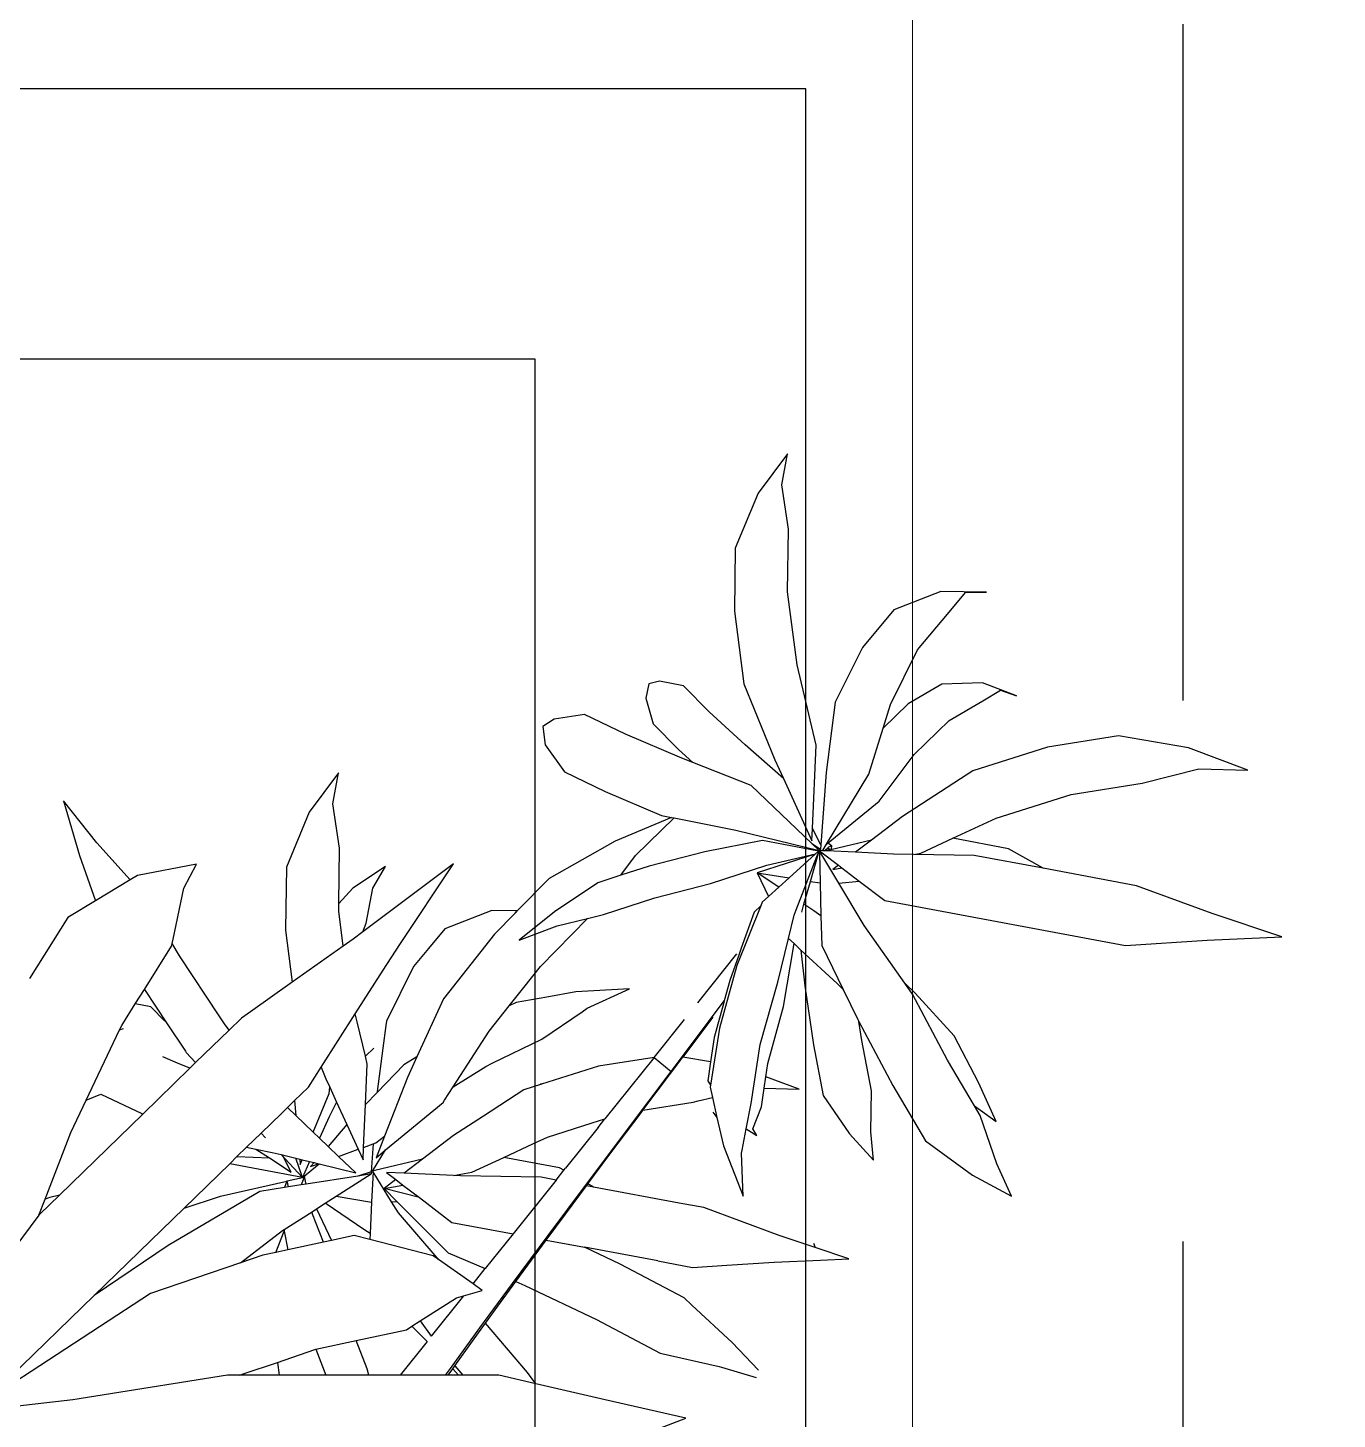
# Model space of a CAD drawing. Header units: metres. Extents: x -22 to 564, y 0 to 143.
# Drawn here: x 325.245 to 325.487, y 49.7922 to 50.0494 of the extents above; entities that cross this region are included whole.
import ezdxf

# ---------------------------------------------------------------- set-up
doc = ezdxf.new("R2010")
doc.units = ezdxf.units.M
doc.linetypes.add('XREF 3N NEURO-ONCOLOGIA$0$HIDDEN2', pattern=[0.1875, 0.125, -0.0625])
for name, color, linetype in [('XREF 3N NEURO-ONCOLOGIA$0$AMBIENTACION', 1, 'Continuous'), ('XREF 3N NEURO-ONCOLOGIA$0$CONTRAVENTEOS', 6, 'XREF 3N NEURO-ONCOLOGIA$0$HIDDEN2'), ('XREF 3N NEURO-ONCOLOGIA$0$MOBILIARIO FIJO', 40, 'Continuous')]:
    doc.layers.add(name, color=color, linetype=linetype)
doc.layers.add('XREF 3N NEURO-ONCOLOGIA$0$MUROS DE TABLAROCA', color=150, linetype='Continuous', lineweight=13)

# ---------------------------------------------------------------- blocks, each defined once
blk = doc.blocks.new('XREF 3N NEURO-ONCOLOGIA$0$PLANTA CIRCULAR-02')
at = {"layer": 'XREF 3N NEURO-ONCOLOGIA$0$AMBIENTACION', "color": 72}
for p, q in [((0.2163079197244855, 0.3322979269213064), (0.2174825615668823, 0.3582367918298743)), ((0.2174825615668823, 0.3582367918298743), (0.2255600604138266, 0.3340252120680773)), ((0.2754286079874646, 0.3465133165283376), (0.2831271368989405, 0.3258223326865206)), ((0.275811919614938, 0.3294600119358151), (0.2754286079874646, 0.3465133165283376)), ((0.2255600604138266, 0.3340252120680773), (0.2352287231787073, 0.3078379123443895)), ((0.2144517528118541, 0.3039590530063805), (0.2163079197244855, 0.3322979269213064)), ((0.2708940055696019, 0.3097266283270628), (0.275811919614938, 0.3294600119358151)), ((0.2831271368989405, 0.3258223326865206), (0.2873213446946607, 0.3015577129912046)), ((0.266975109439926, 0.2850408369870152), (0.2708940055696019, 0.3097266283270628)), ((0.2352287231787073, 0.3078379123443895), (0.2412934626035792, 0.2753400864379287)), ((0.2300751190101948, 0.2203104930686237), (0.2144517528118541, 0.3039590530063805)), ((0.2873213446946607, 0.3015577129912046), (0.2834024485649991, 0.276871921651157)), ((0.258752786373023, 0.259072938679985), (0.266975109439926, 0.2850408369870152)), ((0.2834024485649991, 0.276871921651157), (0.2751801254980961, 0.2509040233441269)), ((0.2412934626035792, 0.2753400864379287), (0.2457661489516312, 0.2513930210412383)), ((0.2412934626035792, 0.2753400864379287), (0.2480992815560796, 0.2632650709938318)), ((0.3012393786880523, 0.2661272672316173), (0.3057208071625865, 0.2542281051827047)), ((0.3031552708874727, 0.260565723578587), (0.3012393786880523, 0.2661272672316173)), ((0.1273815670105876, 0.2644104534880682), (0.1386542231617511, 0.2592500123248627)), ((0.1347174525734545, 0.2507799221803779), (0.1273815670105876, 0.2644104534880682)), ((0.2480992815560796, 0.2632650709938318), (0.2517101342726562, 0.2439324122591202)), ((0.1386542231617511, 0.2592500123248627), (0.1554385416881416, 0.2534772389408246)), ((0.1533050969057257, 0.2589804255905719), (0.1669278453257448, 0.2528546845111848)), ((0.158738136582528, 0.2515389861300363), (0.1533050969057257, 0.2589804255905719)), ((0.2517101342726562, 0.2439324122591202), (0.258752786373023, 0.259072938679985)), ((0.2995236314507963, 0.2544392442416736), (0.3031552708874727, 0.260565723578587)), ((0.1554385416881416, 0.2534772389408246), (0.158738136582528, 0.2515389861300363)), ((0.158738136582528, 0.2515389861300363), (0.1746905417690243, 0.2421682011757511)), ((0.1669278453257448, 0.2528546845111848), (0.183105695239135, 0.2443916328278064)), ((0.2457661489516312, 0.2513930210412383), (0.2461087853604624, 0.2304808479718332)), ((0.2926280267648309, 0.2426926067117918), (0.2995236314507963, 0.2544392442416736)), ((0.3057208071625865, 0.2542281051827047), (0.3052849004319853, 0.2402072395598367)), ((0.3371173422359845, 0.2483497702475788), (0.3371932772652855, 0.2557022486139644)), ((0.3371932772652855, 0.2557022486139644), (0.3374809903972249, 0.2398110029806943)), ((0.1465979750992545, 0.234456471980458), (0.1347174525734545, 0.2507799221803779)), ((0.2751801254980961, 0.2509040233441269), (0.2593158248288034, 0.2264805127125484)), ((0.3302719046012754, 0.2426581997864687), (0.3371173422359845, 0.2483497702475788)), ((0.1746905417690243, 0.2421682011757511), (0.1976315565399318, 0.2299967785626436)), ((0.183105695239135, 0.2443916328278064), (0.1979025384700463, 0.2308337960126394)), ((0.2465460943457316, 0.2328305884237594), (0.2517101342726562, 0.2439324122591202)), ((0.2808230684268551, 0.2305072031032154), (0.2926280267648309, 0.2426926067117918)), ((0.3172262998705548, 0.2317171172690493), (0.3302719046012754, 0.2426581997864687)), ((0.3052849004319853, 0.2402072395598367), (0.2983892957460199, 0.2284606020299478)), ((0.3374809903972249, 0.2398110029806943), (0.3310885271888111, 0.2234832087838114)), ((0.165849975180123, 0.2231474342153845), (0.1465979750992545, 0.234456471980458)), ((0.2461087853604624, 0.2304808479718332), (0.2465460943457316, 0.2328305884237594)), ((0.1976315565399318, 0.2299967785626436), (0.2013890418260757, 0.2273417944819727)), ((0.1979025384700463, 0.2308337960126394), (0.2013890418260757, 0.2273417944819727)), ((0.2013890418260757, 0.2273417944819727), (0.2214030004920744, 0.2132002243617919)), ((0.2461087853604624, 0.2304808479718332), (0.2462260190323775, 0.2233257098332544)), ((0.2645668345363532, 0.2183558742652565), (0.2808230684268551, 0.2305072031032154)), ((0.2983892957460199, 0.2284606020299478), (0.2899686613796177, 0.2197685909734801)), ((0.2982155976822298, 0.2223179191698321), (0.3172262998705548, 0.2317171172690493)), ((0.1880458887503806, 0.2113713272277309), (0.165849975180123, 0.2231474342153845)), ((0.2462260190323775, 0.2233257098332544), (0.2468636820481009, 0.2101818382819616)), ((0.2593158248288034, 0.2264805127125484), (0.2510818288329091, 0.2157029925408622)), ((0.3310885271888111, 0.2234832087838114), (0.3180429224580905, 0.212542126266392)), ((0.2368373994195281, 0.2114759135015092), (0.2300751190101948, 0.2203104930686237)), ((0.2501257025410837, 0.2006073451241903), (0.2645668345363532, 0.2183558742652565)), ((0.2739774869021687, 0.2148253307744952), (0.2899686613796177, 0.2197685909734801)), ((0.2899686613796177, 0.2197685909734801), (0.2982155976822298, 0.2223179191698321)), ((0.1398800181335815, 0.2163983263596734), (0.1497604723965367, 0.2155343248746178)), ((0.1490665851663664, 0.2080943989386341), (0.1398800181335815, 0.2163983263596734)), ((0.1497604723965367, 0.2155343248746178), (0.1639590949975371, 0.2156879583203661)), ((0.1639590949975371, 0.2156879583203661), (0.1815031946998573, 0.2123314385903896)), ((0.2214030004920744, 0.2132002243617919), (0.2361707790385594, 0.2043516240605001)), ((0.2510818288329091, 0.2157029925408622), (0.2468636820481009, 0.2101818382819616)), ((0.2510818288329091, 0.2157029925408622), (0.2477282124536515, 0.2016322527049041)), ((0.2496995792831598, 0.20008362848872), (0.2739774869021687, 0.2148253307744952)), ((0.1052299575996187, 0.1979691624593656), (0.1056769285168286, 0.2078393354950734)), ((0.1056769285168286, 0.2078393354950734), (0.1095695138444483, 0.1961716594080798)), ((0.1624008745917536, 0.1989805685503896), (0.1490665851663664, 0.2080943989386341)), ((0.1815031946998573, 0.2123314385903896), (0.1880458887503806, 0.2113713272277309)), ((0.1887909899510447, 0.210976011602277), (0.1880458887503806, 0.2113713272277309)), ((0.1991868052905516, 0.2059026629006553), (0.1887909899510447, 0.210976011602277)), ((0.2361707790385594, 0.2043516240605001), (0.2368373994195281, 0.2114759135015092)), ((0.2414502145201709, 0.2054495023549734), (0.2368373994195281, 0.2114759135015092)), ((0.2468636820481009, 0.2101818382819616), (0.2473545221659918, 0.2000643635302808)), ((0.3180429224580905, 0.212542126266392), (0.2990322202697513, 0.2031429281671819)), ((0.2145308191973356, 0.1984145024736676), (0.1991868052905516, 0.2059026629006553)), ((0.2012420913636532, 0.2038441356656762), (0.1991868052905516, 0.2059026629006553)), ((0.2129187338088343, 0.1912117784107465), (0.2012420913636532, 0.2038441356656762)), ((0.2361707790385594, 0.2043516240605001), (0.2465179944031206, 0.1981517496038236)), ((0.2408711741639706, 0.2023382135543628), (0.2414502145201709, 0.2054495023549734)), ((0.2423500464400661, 0.204273917165942), (0.2408711741639706, 0.2023382135543628)), ((0.2423500464400661, 0.204273917165942), (0.2414502145201709, 0.2054495023549734)), ((0.2466985945455633, 0.1985927575697914), (0.2423500464400661, 0.204273917165942)), ((0.2990322202697513, 0.2031429281671819), (0.2746122854090771, 0.1999197234052801)), ((0.179944974294088, 0.1956240488204131), (0.1624008745917536, 0.1989805685503896)), ((0.2248347571928662, 0.1981529485796116), (0.2145308191973356, 0.1984145024736676)), ((0.2465179944031206, 0.1981517496038236), (0.2468365684651559, 0.1983451898315493)), ((0.2466985945455633, 0.1985927575697914), (0.2466639152700907, 0.1985525530273904)), ((0.2468365684651559, 0.1983451898315493), (0.2466639152700907, 0.1985525530273904)), ((0.2472069117380471, 0.1979003931708334), (0.2466985945455633, 0.1985927575697914)), ((0.2472069117380471, 0.1979003931708334), (0.2468365684651559, 0.1983451898315493)), ((0.2475589574949026, 0.2009221111081345), (0.2473545221659918, 0.2000643635302808)), ((0.2473545221659918, 0.2000643635302808), (0.2473828681530961, 0.1994800799755438)), ((0.248094386283185, 0.2003980152886271), (0.2473828681530961, 0.1994800799755438)), ((0.2473828681530961, 0.1994800799755438), (0.2473871868901938, 0.1993910597183728)), ((0.2486026663029293, 0.2008001950860674), (0.2473871868901938, 0.1993910597183728)), ((0.2473871868901938, 0.1993910597183728), (0.2474207183899182, 0.1986998894381315)), ((0.2474207183899182, 0.1986998894381315), (0.247743822599233, 0.1988960804005373)), ((0.2474207183899182, 0.1986998894381315), (0.2474586054971581, 0.197918938906561)), ((0.2477282124536515, 0.2016322527049041), (0.2475589574949026, 0.2009221111081345)), ((0.2475589574949026, 0.2009221111081345), (0.2480609931466802, 0.2010828169036856)), ((0.2477282124536515, 0.2016322527049041), (0.2480911353282238, 0.2018156823961661)), ((0.247743822599233, 0.1988960804005373), (0.2496995792831598, 0.20008362848872)), ((0.2480609931466802, 0.2010828169036856), (0.248094386283185, 0.2003980152886271)), ((0.2480911353282238, 0.2018156823961661), (0.2490791886609855, 0.2018896935783303)), ((0.2490791886609855, 0.2018896935783303), (0.2486026663029293, 0.2008001950860674)), ((0.2501257025410837, 0.2006073451241903), (0.2490791886609855, 0.2018896935783303)), ((0.2746122854090771, 0.1999197234052801), (0.2494241924522385, 0.1980637706908084)), ((0.2496995792831598, 0.20008362848872), (0.2501257025410837, 0.2006073451241903)), ((0.1045022866744318, 0.1819004705865055), (0.1052299575996187, 0.1979691624593656)), ((0.1095695138444483, 0.1961716594080798), (0.1137544273637729, 0.1836277557332693)), ((0.1110581247384346, 0.1955550565866915), (0.1095695138444483, 0.1961716594080798)), ((0.2005007157029723, 0.192607584846705), (0.179944974294088, 0.1956240488204131)), ((0.2362374095002337, 0.1978635050566737), (0.2248347571928662, 0.1981529485796116)), ((0.2248347571928662, 0.1981529485796116), (0.2264701033485323, 0.1956942270619848)), ((0.2264701033485323, 0.1956942270619848), (0.2287862294278824, 0.192255410235326)), ((0.2268788212409731, 0.1895363656214002), (0.2474751338054943, 0.1975782480458505)), ((0.2287862294278824, 0.192255410235326), (0.236768964713761, 0.1945289948367801)), ((0.2466379175878899, 0.1975994998392849), (0.2362374095002337, 0.1978635050566737)), ((0.236768964713761, 0.1945289948367801), (0.2362374095002337, 0.1978635050566737)), ((0.236768964713761, 0.1945289948367801), (0.246546267228581, 0.1973136950235457)), ((0.2461689531155144, 0.1961370690792492), (0.2379569896054789, 0.1870763708344043)), ((0.2461689531155144, 0.1961370690792492), (0.2397189675594689, 0.1760232697730402)), ((0.2423861432337446, 0.1793886632420509), (0.2462778434902333, 0.1962572136495382)), ((0.2462778434902333, 0.1962572136495382), (0.2461689531155144, 0.1961370690792492)), ((0.2472387041253228, 0.1973173825432752), (0.2462778434902333, 0.1962572136495382)), ((0.2465179944031206, 0.1981517496038236), (0.2469669963618912, 0.1978827153103282)), ((0.2466379175878899, 0.1975994998392849), (0.246546267228581, 0.1973136950235457)), ((0.246546267228581, 0.1973136950235457), (0.2472040618885387, 0.1975010433141122)), ((0.247188125296617, 0.1975855334345127), (0.2466379175878899, 0.1975994998392849)), ((0.2472069117380471, 0.1979003931708334), (0.2469669963618912, 0.1978827153103282)), ((0.2469669963618912, 0.1978827153103282), (0.2470406137376671, 0.1978386050379939)), ((0.2471345818030244, 0.1978694019205349), (0.2470406137376671, 0.1978386050379939)), ((0.2470406137376671, 0.1978386050379939), (0.2471531042229316, 0.1977712026633824)), ((0.2472069117380471, 0.1979003931708334), (0.2471345818030244, 0.1978694019205349)), ((0.2471345818030244, 0.1978694019205349), (0.2471531042229316, 0.1977712026633824)), ((0.2471531042229316, 0.1977712026633824), (0.2474751338054943, 0.1975782480458505)), ((0.2474751338054943, 0.1975782480458505), (0.247188125296617, 0.1975855334345127)), ((0.247188125296617, 0.1975855334345127), (0.2472040618885387, 0.1975010433141122)), ((0.2472040618885387, 0.1975010433141122), (0.2474751338054943, 0.1975782480458505)), ((0.2474751338054943, 0.1975782480458505), (0.2472069117380471, 0.1979003931708334)), ((0.2474751338054943, 0.1975782480458505), (0.2472387041253228, 0.1973173825432752)), ((0.2472387041253228, 0.1973173825432752), (0.2509193050910028, 0.1778041503355823)), ((0.2479441683835546, 0.197954716992605), (0.2474586054971581, 0.197918938906561)), ((0.2474586054971581, 0.197918938906561), (0.2474751338054943, 0.1975782480458505)), ((0.2479441683835546, 0.197954716992605), (0.2474751338054943, 0.1975782480458505)), ((0.2474751338054943, 0.1975782480458505), (0.2499030206254673, 0.1950344479568571)), ((0.2545506393085475, 0.1685439526762096), (0.2474751338054943, 0.1975782480458505)), ((0.2479831858152153, 0.1979575919426182), (0.2479441683835546, 0.197954716992605)), ((0.2494241924522385, 0.1980637706908084), (0.2479831858152153, 0.1979575919426182)), ((0.2499030206254673, 0.1950344479568571), (0.2479831858152153, 0.1979575919426182)), ((0.2494241924522385, 0.1980637706908084), (0.2550827223342083, 0.195213421225823)), ((0.2499030206254673, 0.1950344479568571), (0.2700187889681729, 0.1739583035174519)), ((0.2508638265624228, 0.1950258185294231), (0.2550827223342083, 0.195213421225823)), ((0.2725399314201127, 0.1851076294699467), (0.2508638265624228, 0.1950258185294231)), ((0.2550827223342083, 0.195213421225823), (0.2841276533141865, 0.1965049694562708)), ((0.2841276533141865, 0.1965049694562708), (0.3119486977157351, 0.1898444431688944)), ((0.1645955643399191, 0.1905343967350816), (0.1688656129225734, 0.1790579825729139)), ((0.1648666482664112, 0.1784740353022087), (0.1645955643399191, 0.1905343967350816)), ((0.1932669609845732, 0.1851730476572797), (0.215121367953742, 0.1888288621271457)), ((0.2129187338088343, 0.1912117784107465), (0.2005007157029723, 0.192607584846705)), ((0.215121367953742, 0.1888288621271457), (0.2129187338088343, 0.1912117784107465)), ((0.2169393390596781, 0.18686209294696), (0.215121367953742, 0.1888288621271457)), ((0.2169393390596781, 0.18686209294696), (0.2250252189176507, 0.1888126218978954)), ((0.2250252189176507, 0.1888126218978954), (0.2268788212409731, 0.1895363656214002)), ((0.2260522050137155, 0.1914767252876928), (0.2287862294278824, 0.192255410235326)), ((0.3119486977157351, 0.1898444431688944), (0.3372880189583043, 0.1865867729920794)), ((0.1734773214052865, 0.1797314055244357), (0.1932669609845732, 0.1851730476572797)), ((0.2017289134619915, 0.1831929343636673), (0.2169393390596781, 0.18686209294696)), ((0.2379569896054789, 0.1870763708344043), (0.2346970288467958, 0.1834794818944587)), ((0.2397189675594689, 0.1760232697730402), (0.2379569896054789, 0.1870763708344043)), ((0.2789897089102595, 0.1821564482979241), (0.2725399314201127, 0.1851076294699467)), ((0.2725399314201127, 0.1851076294699467), (0.28417783862389, 0.1717772079103597)), ((0.3372880189583043, 0.1865867729920794), (0.3591623532484363, 0.1868583691443675)), ((0.3591623532484363, 0.1868583691443675), (0.3745282498051523, 0.1845198085490196)), ((0.3852475939766577, 0.186526585147341), (0.3715849473010309, 0.1763001714849111)), ((0.3745282498051523, 0.1845198085490196), (0.3852475939766577, 0.186526585147341)), ((0.103425315653368, 0.1654579051208671), (0.1045022866744318, 0.1819004705865055)), ((0.1137544273637729, 0.1836277557332693), (0.1234230901286537, 0.1574404560095886)), ((0.1648666482664112, 0.1784740353022087), (0.1688656129225734, 0.1790579825729139)), ((0.1688656129225734, 0.1790579825729139), (0.1734773214052865, 0.1797314055244357)), ((0.1800494819271137, 0.1770853832989019), (0.2017289134619915, 0.1831929343636673)), ((0.2314845738350897, 0.1799350085842022), (0.2295037197612828, 0.1777494264140031)), ((0.2346970288467958, 0.1834794818944587), (0.2314845738350897, 0.1799350085842022)), ((0.2397189675594689, 0.1760232697730402), (0.2314845738350897, 0.1799350085842022)), ((0.2346970288467958, 0.1834794818944587), (0.2397189675594689, 0.1760232697730402)), ((0.236039075806687, 0.1598101230703861), (0.2423861432337446, 0.1793886632420509)), ((0.3053391020597331, 0.1713861034784898), (0.2789897089102595, 0.1821564482979241)), ((0.0679989700413444, 0.1636597580998753), (0.0644272448327428, 0.1756919343429359)), ((0.0670034462101086, 0.1765032058852469), (0.07653787987015899, 0.1673561726104253)), ((0.1484346118343325, 0.1758525380328066), (0.1508384722692142, 0.1745214281818335)), ((0.1508482719286803, 0.172223583868643), (0.1484346118343325, 0.1758525380328066)), ((0.1508384722692142, 0.1745214281818335), (0.1584706073914219, 0.1775400559016802)), ((0.1584706073914219, 0.1775400559016802), (0.1648666482664112, 0.1784740353022087)), ((0.1595454020749543, 0.1738957745349907), (0.1800494819271137, 0.1770853832989019)), ((0.2282675669181486, 0.1772559153046629), (0.2074901824431805, 0.1689609296818304)), ((0.2260960932850935, 0.1749584140142204), (0.2135093719693941, 0.1704741983170876)), ((0.2282675669181486, 0.1772559153046629), (0.2260960932850935, 0.1749584140142204)), ((0.2295037197612828, 0.1777494264140031), (0.2282675669181486, 0.1772559153046629)), ((0.2509193050910028, 0.1778041503355823), (0.2470163743349474, 0.1577717612665097)), ((0.3715849473010309, 0.1763001714849111), (0.3525527575924343, 0.1684000294539629)), ((0.1274086166296513, 0.1711158326718518), (0.1422950797455797, 0.1705790680461305)), ((0.1448606160206935, 0.1642414496502482), (0.1274086166296513, 0.1711158326718518)), ((0.1422950797455797, 0.1705790680461305), (0.1433445106461306, 0.1707808413354073)), ((0.1433445106461306, 0.1707808413354073), (0.1508482719286803, 0.172223583868643)), ((0.1508482719286803, 0.172223583868643), (0.1595454020749543, 0.1738957745349907)), ((0.2111148562738663, 0.1696211147697824), (0.202291442793566, 0.1664776361594065)), ((0.2135093719693941, 0.1704741983170876), (0.2111148562738663, 0.1696211147697824)), ((0.2700187889681729, 0.1739583035174519), (0.27805011984141, 0.1535925753640228)), ((0.28417783862389, 0.1717772079103597), (0.2957087490867138, 0.1592649931012247)), ((0.3306784233023023, 0.1681284333016748), (0.3053391020597331, 0.1713861034784898)), ((0.07653787987015899, 0.1673561726104253), (0.0895846311254189, 0.1532594486780852)), ((0.1026461197618005, 0.1535615966715724), (0.103425315653368, 0.1654579051208671)), ((0.194635716770648, 0.1643725083162764), (0.1825018032142793, 0.1610359940265624)), ((0.1842597736035287, 0.1563334394582441), (0.1952324339886502, 0.1645365902108367)), ((0.2074901824431805, 0.1689609296818304), (0.1858107509083027, 0.1628533786170578)), ((0.1952324339886502, 0.1645365902108367), (0.194635716770648, 0.1643725083162764)), ((0.202291442793566, 0.1664776361594065), (0.1952324339886502, 0.1645365902108367)), ((0.2008128721623734, 0.1603305658610807), (0.2116350406788285, 0.168978682918727)), ((0.2587951558607244, 0.1471608245804887), (0.2545506393085475, 0.1685439526762096)), ((0.3525527575924343, 0.1684000294539629), (0.3306784233023023, 0.1681284333016748)), ((0.0681847394216959, 0.16284444751048), (0.0679989700413444, 0.1636597580998753)), ((0.07286446886099901, 0.1423059014906087), (0.0681847394216959, 0.16284444751048)), ((0.1547532977826052, 0.1620265710654962), (0.1448606160206935, 0.1642414496502482)), ((0.1617346602958491, 0.1604635095322209), (0.1547532977826052, 0.1620265710654962)), ((0.1605009356612896, 0.1555131258417148), (0.1617346602958491, 0.1604635095322209)), ((0.1653066710561433, 0.1596637698531467), (0.1617346602958491, 0.1604635095322209)), ((0.165922312573926, 0.159759538870567), (0.1653066710561433, 0.1596637698531467)), ((0.1858107509083027, 0.1628533786170578), (0.165922312573926, 0.159759538870567)), ((0.1674950892004148, 0.158844644403807), (0.165922312573926, 0.159759538870567)), ((0.1740303074251841, 0.1597989471231287), (0.1674950892004148, 0.158844644403807)), ((0.1825018032142793, 0.1610359940265624), (0.1740303074251841, 0.1597989471231287)), ((0.1740303074251841, 0.1597989471231287), (0.1756953066214919, 0.1501664791437136)), ((0.1895334806804669, 0.1605706663973052), (0.1756953066214919, 0.1501664791437136)), ((0.194587610511789, 0.1553479501200101), (0.2008128721623734, 0.1603305658610807)), ((0.2310925888607045, 0.1404979471575487), (0.236039075806687, 0.1598101230703861)), ((0.1234230901286537, 0.1574404560095886), (0.1250188320769041, 0.1488886172037169)), ((0.1600609619220421, 0.1537477085338068), (0.1605009356612896, 0.1555131258417148)), ((0.1707582094807378, 0.1461553880990465), (0.1842597736035287, 0.1563334394582441)), ((0.2470163743349474, 0.1577717612665097), (0.242069887388979, 0.1384595853536723)), ((0.2957087490867138, 0.1592649931012247), (0.3046404489877688, 0.1503986505239254)), ((0.039568464767541, 0.1231805717692467), (0.0503012264136515, 0.1512584545683069)), ((0.0503012264136515, 0.1512584545683069), (0.0566811840993893, 0.1231805717692467)), ((0.0895846311254189, 0.1532594486780852), (0.0920397800063313, 0.1506067150350674)), ((0.0920397800063313, 0.1506067150350674), (0.1037791285079948, 0.128436858154366)), ((0.1048945850996574, 0.1415117078089381), (0.1026461197618005, 0.1535615966715724)), ((0.1572933824070617, 0.1363142558055372), (0.1600609619220421, 0.1537477085338068)), ((0.1572933824070617, 0.1363142558055372), (0.1756953066214919, 0.1501664791437136)), ((0.1756340436006809, 0.1401976806664038), (0.1887703810599248, 0.1507061172625583)), ((0.27805011984141, 0.1535925753640228), (0.2795593908043799, 0.1497653887337265)), ((0.2825813859204516, 0.1486756891631487), (0.27805011984141, 0.1535925753640228)), ((0.3046404489877688, 0.1503986505239254), (0.3062675604853239, 0.1420061693310188)), ((0.1250188320769041, 0.1488886172037169), (0.1305649356673086, 0.1191757310767016)), ((0.1506146580046277, 0.1309519617738886), (0.1707582094807378, 0.1461553880990465)), ((0.1755778232325582, 0.1401527404294072), (0.1707582094807378, 0.1461553880990465)), ((0.2457641105792732, 0.1337127929269073), (0.2587951558607244, 0.1471608245804887)), ((0.2589906538900379, 0.1461759398824185), (0.2507675776869007, 0.126634403562349)), ((0.2589906538900379, 0.1461759398824185), (0.2587951558607244, 0.1471608245804887)), ((0.2596607296358542, 0.1428002160913522), (0.2589906538900379, 0.1461759398824185)), ((0.2795593908043799, 0.1497653887337265), (0.2878913133545495, 0.130196279699696)), ((0.2915130858215065, 0.1398093465858423), (0.2825813859204516, 0.1486756891631487)), ((0.0846038173626624, 0.1201360446099073), (0.07286446886099901, 0.1423059014906087)), ((0.1048945850996574, 0.1415117078089381), (0.1096462692204625, 0.1160555221403356)), ((0.1756340436006809, 0.1401976806664038), (0.1750544361110968, 0.1365466347918769)), ((0.2252944885741073, 0.1226553716148615), (0.2310925888607045, 0.1404979471575487)), ((0.2679926521860239, 0.1232311070573289), (0.2596607296358542, 0.1428002160913522)), ((0.3062675604853239, 0.1420061693310188), (0.3054090772873934, 0.1383514253237905)), ((0.1458517696418937, 0.1277481101635729), (0.1568541853091574, 0.1359836460161006)), ((0.1755778232325582, 0.1401527404294072), (0.1542575284695999, 0.1231101353001165)), ((0.1568541853091574, 0.1359836460161006), (0.1572933824070617, 0.1363142558055372)), ((0.1750544361110968, 0.1365466347918769), (0.1725694049174393, 0.1208930018579011)), ((0.242069887388979, 0.1384595853536723), (0.2388892461541729, 0.1286717533568549)), ((0.30042184723888, 0.137290672889165), (0.2915130858215065, 0.1398093465858423)), ((0.3054090772873934, 0.1383514253237905), (0.30042184723888, 0.137290672889165)), ((0.1316019119972793, 0.116665740691495), (0.1506146580046277, 0.1309519617738886)), ((0.192660046776723, 0.116934331251116), (0.1993858539341744, 0.1316942741006528)), ((0.1993858539341744, 0.1316942741006528), (0.1983304550184357, 0.1129424684037801)), ((0.2388892461541729, 0.1286717533568549), (0.2457641105792732, 0.1337127929269073)), ((0.1037791285079948, 0.128436858154366), (0.1096462692204625, 0.1160555221403356)), ((0.1384307280811754, 0.1221933069562695), (0.1458517696418937, 0.1277481101635729)), ((0.2388892461541729, 0.1286717533568549), (0.2362717871023676, 0.1206170098109851)), ((0.2507675776869007, 0.126634403562349), (0.2378045974201086, 0.1037420606359589)), ((0.2878913133545495, 0.130196279699696), (0.294691245757491, 0.1160103336293687)), ((0.0566811840993893, 0.1231805717692467), (0.0622720253835496, 0.0990616334501127)), ((0.1316897786361579, 0.1171800129543357), (0.1384307280811754, 0.1221933069562695)), ((0.1512532607806065, 0.1207087498604267), (0.1542575284695999, 0.1231101353001165)), ((0.1528417037826841, 0.1186386506368038), (0.1542575284695999, 0.1231101353001165)), ((0.1725694049174393, 0.1208930018579011), (0.1663014816835755, 0.1010975265635565)), ((0.2239069614534657, 0.1170313271624863), (0.2252944885741073, 0.1226553716148615)), ((0.2747925845889654, 0.1090451609870016), (0.2679926521860239, 0.1232311070573289)), ((0.0963945369604744, 0.0952542719812684), (0.0846038173626624, 0.1201360446099073)), ((0.1121421423929121, 0.1026924482666871), (0.1096462692204625, 0.1160555221403356)), ((0.113744683623608, 0.1033516459528982), (0.1316019119972793, 0.116665740691495)), ((0.1211959790537946, 0.1093756965248787), (0.1310294119933246, 0.1166888933937216)), ((0.1305649356673086, 0.1191757310767016), (0.1310294119933246, 0.1166888933937216)), ((0.1310294119933246, 0.1166888933937216), (0.1316897786361579, 0.1171800129543357)), ((0.1512532607806065, 0.1207087498604267), (0.1371094688952184, 0.1094032758399805)), ((0.1479197427254633, 0.1030940188867291), (0.1528417037826841, 0.1186386506368038)), ((0.1914604880610966, 0.1151658516224856), (0.192660046776723, 0.116934331251116)), ((0.2072103804864867, 0.100682341654597), (0.2239069614534657, 0.1170313271624863)), ((0.2213139003627731, 0.106520908573259), (0.2239069614534657, 0.1170313271624863)), ((0.2362717871023676, 0.1206170098109851), (0.2262021737048059, 0.1056132107784293)), ((0.294691245757491, 0.1160103336293687), (0.2930881976606514, 0.1054453129279054)), ((0.1819706838125654, 0.1011752688567284), (0.1914604880610966, 0.1151658516224856)), ((0.1983304550184357, 0.1129424684037801), (0.196570152223245, 0.102878242044973)), ((0.1121421423929121, 0.1026924482666871), (0.1211959790537946, 0.1093756965248787)), ((0.1330031811840371, 0.1061211995717812), (0.1363948848424172, 0.1088321226411963)), ((0.1363948848424172, 0.1088321226411963), (0.1371094688952184, 0.1094032758399805)), ((0.1363948848424172, 0.1088321226411963), (0.1372662379085341, 0.1072861512005758)), ((0.1372662379085341, 0.1072861512005758), (0.1408770906250965, 0.0879534924658643)), ((0.2163342993481763, 0.0932723168254128), (0.2213139003627731, 0.106520908573259)), ((0.2842271746428651, 0.1023436693256414), (0.2747925845889654, 0.1090451609870016)), ((0.0971014614420796, 0.0910170392842318), (0.113744683623608, 0.1033516459528982)), ((0.1051888301332156, 0.0975597389204879), (0.1121421423929121, 0.1026924482666871)), ((0.1330031811840371, 0.1061211995717812), (0.1142955469915279, 0.0911688340561625)), ((0.1330031811840371, 0.1061211995717812), (0.1339605159015775, 0.1009955647064302)), ((0.1456669670174193, 0.0982509271590857), (0.1479197427254633, 0.1030940188867291)), ((0.196570152223245, 0.102878242044973), (0.1947043751778494, 0.0922109849280233)), ((0.2262021737048059, 0.1056132107784293), (0.2163342993481763, 0.0932723168254128)), ((0.2378045974201086, 0.1037420606359589), (0.2264880953195814, 0.0926611495675545)), ((0.2905447850244513, 0.1015015638107997), (0.2842271746428651, 0.1023436693256414)), ((0.2930881976606514, 0.1054453129279054), (0.2905447850244513, 0.1015015638107997)), ((0.0622720253835496, 0.0990616334501127), (0.0652375437653206, 0.0862683611500543)), ((0.0622720253835496, 0.0990616334501127), (0.0661709179936168, 0.0961909989952972)), ((0.0977392765933871, 0.0921089636077639), (0.1051888301332156, 0.0975597389204879)), ((0.1339605159015775, 0.1009955647064302), (0.1344203859823096, 0.0729282534984392)), ((0.1408770906250965, 0.0879534924658643), (0.1456669670174193, 0.0982509271590857)), ((0.1663014816835755, 0.1010975265635565), (0.1643470818505364, 0.0949251035508709)), ((0.1665880114846061, 0.1007241136567813), (0.1663014816835755, 0.1010975265635565)), ((0.1735509069976331, 0.0839141968758668), (0.1819706838125654, 0.1011752688567284)), ((0.1998835273134034, 0.0948790469650831), (0.2072103804864867, 0.100682341654597)), ((0.0661709179936168, 0.0961909989952972), (0.0832957620580715, 0.0815958846719838)), ((0.0904454030253135, 0.0867720980135403), (0.0977392765933871, 0.0921089636077639)), ((0.0977392765933871, 0.0921089636077639), (0.0963945369604744, 0.0952542719812684)), ((0.1643470818505364, 0.0949251035508709), (0.1552171772085984, 0.0808693737877917)), ((0.193564372782717, 0.0898739083245488), (0.1998835273134034, 0.0948790469650831)), ((0.1947043751778494, 0.0922109849280233), (0.193564372782717, 0.0898739083245488)), ((0.2256700839460279, 0.0918601678505056), (0.2184463626572182, 0.0847868326031716)), ((0.2262852453614386, 0.0924625226131752), (0.2256700839460279, 0.0918601678505056)), ((0.2256700839460279, 0.0918601678505056), (0.226284298588439, 0.0923708504543228)), ((0.226284298588439, 0.0923708504543228), (0.2262852453614386, 0.0924625226131752)), ((0.2264880953195814, 0.0926611495675545), (0.2262852453614386, 0.0924625226131752)), ((0.2264880953195814, 0.0926611495675545), (0.2266479467496651, 0.0838320831874384)), ((0.08170373396689, 0.0796973215762122), (0.0971014614420796, 0.0910170392842318)), ((0.1142955469915279, 0.0911688340561625), (0.1022553371010417, 0.0815460244466024)), ((0.118269485960127, 0.0699130367338157), (0.1142955469915279, 0.0911688340561625)), ((0.1357130506981718, 0.0768516686305034), (0.1408770906250965, 0.0879534924658643)), ((0.184709799256936, 0.0828605700869574), (0.193564372782717, 0.0898739083245488)), ((0.0652375437653206, 0.0862683611500543), (0.0652375437653206, 0.0737136327218409)), ((0.0832957620580715, 0.0815958846719838), (0.0904454030253135, 0.0867720980135403)), ((0.1653985616854214, 0.0703890509713574), (0.184709799256936, 0.0828605700869574)), ((0.1724682771464643, 0.0816947375956261), (0.1735509069976331, 0.0839141968758668)), ((0.2184463626572182, 0.0847868326031716), (0.1959457814276675, 0.06696506103553901)), ((0.2266479467496651, 0.0838320831874384), (0.2202554835412513, 0.0675042889905555)), ((0.0675862476844458, 0.0694180368851534), (0.08170373396689, 0.0796973215762122)), ((0.0769989677233696, 0.0770371171767081), (0.0832957620580715, 0.0815958846719838)), ((0.0927728638520193, 0.0739679065788721), (0.0946827672299975, 0.0805025938283706)), ((0.0946827672299975, 0.0805025938283706), (0.0969309366358573, 0.0772909179218502)), ((0.0969309366358573, 0.0772909179218502), (0.1022553371010417, 0.0815460244466024)), ((0.1077791020732093, 0.0686260927400255), (0.1022553371010417, 0.0815460244466024)), ((0.1552171772085984, 0.0808693737877917), (0.1484827811812437, 0.0705015929192925)), ((0.1653985616854214, 0.0703890509713574), (0.1724682771464643, 0.0816947375956261)), ((0.0652375437653206, 0.0737136327218409), (0.0652375437653206, 0.0722567274419817)), ((0.0684804653094204, 0.0709497645955395), (0.0652375437653206, 0.0737136327218409)), ((0.0684804653094204, 0.0709497645955395), (0.0769989677233696, 0.0770371171767081)), ((0.0927728638520193, 0.0739679065788721), (0.0787750941280905, 0.0627819982949163)), ((0.0920492819952443, 0.07149218912218201), (0.0927728638520193, 0.0739679065788721)), ((0.0969309366358573, 0.0772909179218502), (0.1053510936837654, 0.0652621021887612)), ((0.1344203859823096, 0.0729282534984392), (0.1345366923014524, 0.0705308817181063)), ((0.1345366923014524, 0.0705308817181063), (0.1357130506981718, 0.0768516686305034)), ((0.0652375437653206, 0.0722567274419817), (0.0652375437653206, 0.0686323611515221)), ((0.0674598964293409, 0.0702204623890666), (0.0652375437653206, 0.0722567274419817)), ((0.0652375437653206, 0.0686323611515221), (0.0674598964293409, 0.0702204623890666)), ((0.0652375437653206, 0.0677277447380647), (0.0675862476844458, 0.0694180368851534)), ((0.0652375437653206, 0.0686323611515221), (0.0652375437653206, 0.0677277447380647)), ((0.0652375437653206, 0.0677277447380647), (0.0652375437653206, 0.0519649727992331)), ((0.0674598964293409, 0.0702204623890666), (0.0684804653094204, 0.0709497645955395)), ((0.0840742392891514, 0.0589533033706218), (0.0920492819952443, 0.07149218912218201)), ((0.1255677777181745, 0.0508312071412007), (0.1077791020732093, 0.0686260927400255)), ((0.1268916275490852, 0.0586486419889312), (0.118269485960127, 0.0699130367338157)), ((0.1345366923014524, 0.0705308817181063), (0.1353707328708822, 0.0533391647097474)), ((0.1484827811812437, 0.0705015929192925), (0.1402487851853493, 0.0597240727476063)), ((0.1607908576410608, 0.0674133188953903), (0.1653985616854214, 0.0703890509713574)), ((0.2148054286921308, 0.0518839668435405), (0.2428102015196316, 0.0705006688733718)), ((0.2428102015196316, 0.0705006688733718), (0.2191771803140199, 0.0390077221610668)), ((0.1053510936837654, 0.0652621021887612), (0.106627364809043, 0.0634388547001521)), ((0.1053510936837654, 0.0652621021887612), (0.1060028472165868, 0.0647912025686992)), ((0.1060028472165868, 0.0647912025686992), (0.1215860567563425, 0.0513254227203817)), ((0.106627364809043, 0.0634388547001521), (0.1123443487950482, 0.0413734666186301)), ((0.1434478871463796, 0.0468865349178174), (0.1599399812483568, 0.0668638087380344)), ((0.1599399812483568, 0.0668638087380344), (0.1607908576410608, 0.0674133188953903)), ((0.1959457814276675, 0.06696506103553901), (0.1758590271083023, 0.0577894891771678)), ((0.2202554835412513, 0.0675042889905555), (0.213495385513994, 0.0618347327017759)), ((0.0769621757445407, 0.0613332934023632), (0.0652375437653206, 0.0519649727992331)), ((0.08223135694980499, 0.0560558027605254), (0.0769621757445407, 0.0613332934023632)), ((0.0840742392891514, 0.0589533033706218), (0.0787750941280905, 0.0627819982949163)), ((0.08223135694980499, 0.0560558027605254), (0.0840742392891514, 0.0589533033706218)), ((0.1312625394947986, 0.0529382651592627), (0.1268916275490852, 0.0586486419889312)), ((0.1268916275490852, 0.0586486419889312), (0.1300381305164109, 0.0463592937611068)), ((0.1402487851853493, 0.0597240727476063), (0.1353707328708822, 0.0533391647097474)), ((0.1402487851853493, 0.0597240727476063), (0.1363078026902116, 0.0431889258745102)), ((0.213495385513994, 0.0618347327017759), (0.2072098788105308, 0.0565632064731361)), ((0.0772326025233667, 0.0367096712107653), (0.0809931918320928, 0.0541090782695477)), ((0.0809931918320928, 0.0541090782695477), (0.08223135694980499, 0.0560558027605254)), ((0.1353707328708822, 0.0533391647097474), (0.1356695007554407, 0.0471807917110354)), ((0.1686742298652746, 0.0545074943688917), (0.1482241202497647, 0.0465215792929854)), ((0.1730271693187433, 0.0532608632501877), (0.1633976962950498, 0.043912689917768)), ((0.1758590271083023, 0.0577894891771678), (0.1686742298652746, 0.0545074943688917)), ((0.1758590271083023, 0.0577894891771678), (0.1730271693187433, 0.0532608632501877)), ((0.2072098788105308, 0.0565632064731361), (0.1881991766221915, 0.04716400837392599)), ((0.0652375437653206, 0.0519649727992331), (0.0652375437653206, 0.0411055943935921)), ((0.1215860567563425, 0.0513254227203817), (0.1253950501577918, 0.0489852372762627)), ((0.1253950501577918, 0.0489852372762627), (0.1255677777181745, 0.0508312071412007)), ((0.1253950501577918, 0.0489852372762627), (0.1358308716225309, 0.0425736332341344)), ((0.1300381305164109, 0.0463592937611068), (0.1255677777181745, 0.0508312071412007)), ((0.1300381305164109, 0.0463592937611068), (0.1312625394947986, 0.0529382651592627)), ((0.133165277827203, 0.05045243313582401), (0.1300381305164109, 0.0463592937611068)), ((0.133165277827203, 0.05045243313582401), (0.1312625394947986, 0.0529382651592627)), ((0.1356695007554407, 0.0471807917110354), (0.133165277827203, 0.05045243313582401)), ((0.2059696122039156, 0.0460101908352613), (0.2148054286921308, 0.0518839668435405)), ((0.1360537840875935, 0.0423967877915956), (0.1434478871463796, 0.0468865349178174)), ((0.1407309491855528, 0.0435954420304938), (0.1434478871463796, 0.0468865349178174)), ((0.1482241202497647, 0.0465215792929854), (0.1407309491855528, 0.0435954420304938)), ((0.1455842568251313, 0.0426001292012899), (0.1459187155904686, 0.0435219931128046)), ((0.1459187155904686, 0.0435219931128046), (0.1482241202497647, 0.0465215792929854)), ((0.1633976962950498, 0.043912689917768), (0.1592665891169673, 0.0399022621549605)), ((0.1637792417615174, 0.0439408036120241), (0.1633976962950498, 0.043912689917768)), ((0.1788200517667207, 0.0459260509400039), (0.1637792417615174, 0.0439408036120241)), ((0.186682802980556, 0.046963861126585), (0.1788200517667207, 0.0459260509400039)), ((0.1881991766221915, 0.04716400837392599), (0.186682802980556, 0.046963861126585)), ((0.1907873414808563, 0.036338183873184), (0.2059696122039156, 0.0460101908352613)), ((0.2419378582005009, 0.0468730174034278), (0.2343854329128305, 0.0354993970192155)), ((0.2343978088359364, 0.0424839616597836), (0.2419378582005009, 0.0468730174034278)), ((0.0652375437653206, 0.0411055943935921), (0.0652375437653206, 0.0261137736562276)), ((0.0652375437653206, 0.0411055943935921), (0.0673797580799374, 0.0404603280634817)), ((0.0673797580799374, 0.0404603280634817), (0.0772326025233667, 0.0367096712107653)), ((0.1144622026645692, 0.0414816894291974), (0.1123443487950482, 0.0413734666186301)), ((0.1123443487950482, 0.0413734666186301), (0.1137303069276925, 0.0360241943211506)), ((0.1253796590681304, 0.0420395739146073), (0.1144622026645692, 0.0414816894291974)), ((0.1144622026645692, 0.0414816894291974), (0.1156370597009726, 0.0397153072687289)), ((0.1156370597009726, 0.0397153072687289), (0.1249384575800718, 0.0259052630646153)), ((0.1358308716225309, 0.0425736332341344), (0.1253796590681304, 0.0420395739146073)), ((0.1273502592261906, 0.0296777605052938), (0.1253796590681304, 0.0420395739146073)), ((0.1273502592261906, 0.0296777605052938), (0.1351186797798647, 0.0418289864173218)), ((0.1358899280237438, 0.0418858148669443), (0.1343970528352543, 0.0372303948401225)), ((0.1351186797798647, 0.0418289864173218), (0.1343970528352543, 0.0372303948401225)), ((0.1351186797798647, 0.0418289864173218), (0.1360537840875935, 0.0423967877915956)), ((0.1358899280237438, 0.0418858148669443), (0.1351186797798647, 0.0418289864173218)), ((0.1455842568251313, 0.0426001292012899), (0.1358899280237438, 0.0418858148669443)), ((0.1363078026902116, 0.0431889258745102), (0.1360537840875935, 0.0423967877915956)), ((0.140030782914863, 0.0390468987361743), (0.1443650443991515, 0.039239631428643)), ((0.1436879959407094, 0.037373492445731), (0.140030782914863, 0.0390468987361743)), ((0.1443650443991515, 0.039239631428643), (0.1455842568251313, 0.0426001292012899)), ((0.1443650443991515, 0.039239631428643), (0.1592665891169673, 0.0399022621549605)), ((0.1592665891169673, 0.0399022621549605), (0.173294609666641, 0.040526049663022)), ((0.173294609666641, 0.040526049663022), (0.1760074492849526, 0.0398765794515299)), ((0.1788424152070149, 0.0428029094721723), (0.1760074492849526, 0.0398765794515299)), ((0.1760074492849526, 0.0398765794515299), (0.1879936471423207, 0.0370070111936869)), ((0.2191771803140199, 0.0390077221610668), (0.2166430245167561, 0.0356307508974467)), ((0.2191771803140199, 0.0390077221610668), (0.2221897838817881, 0.0401227971134404)), ((0.2221897838817881, 0.0401227971134404), (0.2343978088359364, 0.0424839616597836)), ((0.0742047054189499, 0.0227002673841383), (0.0772326025233667, 0.0367096712107653)), ((0.1137303069276925, 0.0360241943211506), (0.1120093176966748, 0.0280615614154627)), ((0.1343970528352543, 0.0372303948401225), (0.1315855884395063, 0.0193142449701114)), ((0.1386480801791947, 0.0237914088043425), (0.1355511356365753, 0.0364997025870295)), ((0.1355511356365753, 0.0364997025870295), (0.1412171614851587, 0.030563166773554)), ((0.1412171614851587, 0.030563166773554), (0.1436879959407094, 0.037373492445731)), ((0.1522466647120524, 0.0334573601180424), (0.1436879959407094, 0.037373492445731)), ((0.1722266452662922, 0.024513919487255), (0.1907873414808563, 0.036338183873184)), ((0.1879936471423207, 0.0370070111936869), (0.1907873414808563, 0.036338183873184)), ((0.2166430245167561, 0.0356307508974467), (0.2142108684981139, 0.0321819782996258)), ((0.2343854329128305, 0.0354993970192155), (0.2290151474390853, 0.0306396408130283)), ((0.1249384575800718, 0.0259052630646153), (0.1273502592261906, 0.0296777605052938)), ((0.1412171614851587, 0.030563166773554), (0.1447005044323362, 0.0269135204942757)), ((0.1522466647120524, 0.0334573601180424), (0.1447005044323362, 0.0269135204942757)), ((0.1600556693516921, 0.0298842465493934), (0.1522466647120524, 0.0334573601180424)), ((0.1600556693516921, 0.0298842465493934), (0.1549638052164965, 0.0272764716300671)), ((0.1652758788337536, 0.0274956705154139), (0.1600556693516921, 0.0298842465493934)), ((0.2142108684981139, 0.0321819782996258), (0.2017262672764701, 0.0144789402306245)), ((0.2142108684981139, 0.0321819782996258), (0.2264549753107445, 0.0306078531988234)), ((0.2264549753107445, 0.0306078531988234), (0.2290151474390853, 0.0306396408130283)), ((0.2290151474390853, 0.0306396408130283), (0.2483293096008765, 0.0308794493511115)), ((0.2483293096008765, 0.0308794493511115), (0.2636952061575926, 0.0285408887557637)), ((0.274414550329098, 0.0305476653540851), (0.2607519036534711, 0.0203212516916622)), ((0.2636952061575926, 0.0285408887557637), (0.274414550329098, 0.0305476653540851)), ((0.0652375437653206, 0.0261137736562276), (0.0652375437653206, 0.0099498520717347)), ((0.0742047054189499, 0.0227002673841383), (0.0652375437653206, 0.0261137736562276)), ((0.1114154037133517, 0.025313654025112), (0.1087364480866313, 0.0129187245033791)), ((0.1120093176966748, 0.0280615614154627), (0.1114154037133517, 0.025313654025112)), ((0.1114154037133517, 0.025313654025112), (0.1211833360462009, 0.0215188438894884)), ((0.122983959152549, 0.0228480712231587), (0.1120093176966748, 0.0280615614154627)), ((0.122983959152549, 0.0228480712231587), (0.1249384575800718, 0.0259052630646153)), ((0.1447005044323362, 0.0269135204942757), (0.1474986778220568, 0.0239817554469113)), ((0.1549638052164965, 0.0272764716300671), (0.1474986778220568, 0.0239817554469113)), ((0.1495988070312819, 0.0217813609205351), (0.1630514114753225, 0.0272565121848061)), ((0.1630514114753225, 0.0272565121848061), (0.1652758788337536, 0.0274956705154139)), ((0.1652726169653818, 0.0200837909927927), (0.1722266452662922, 0.024513919487255)), ((0.1681566652626998, 0.0261775285046682), (0.1652758788337536, 0.0274956705154139)), ((0.1722266452662922, 0.024513919487255), (0.1681566652626998, 0.0261775285046682)), ((0.06968404541513, 0.0092973476561085), (0.0741186124871121, 0.0223019346115834)), ((0.0741186124871121, 0.0223019346115834), (0.0742047054189499, 0.0227002673841383)), ((0.1158000081742898, 0.0116110622746248), (0.1220207107244846, 0.0213413750835869)), ((0.1211833360462009, 0.0215188438894884), (0.1220207107244846, 0.0213413750835869)), ((0.1220207107244846, 0.0213413750835869), (0.122983959152549, 0.0228480712231587)), ((0.1339306183181748, 0.017993524722975), (0.1386480801791947, 0.0237914088043425)), ((0.139465675979352, 0.0204364092294824), (0.1339306183181748, 0.017993524722975)), ((0.1376862342480365, 0.0208309225288943), (0.1386931784329306, 0.0236063483844546)), ((0.1390758692400311, 0.0220359789000853), (0.1376862342480365, 0.0208309225288943)), ((0.1386931784329306, 0.0236063483844546), (0.1386480801791947, 0.0237914088043425)), ((0.1390758692400311, 0.0220359789000853), (0.1386931784329306, 0.0236063483844546)), ((0.139465675979352, 0.0204364092294824), (0.1390758692400311, 0.0220359789000853)), ((0.1400818370921684, 0.017907995713756), (0.139465675979352, 0.0204364092294824)), ((0.1474986778220568, 0.0239817554469113), (0.1495988070312819, 0.0217813609205351)), ((0.1495988070312819, 0.0217813609205351), (0.1553723401632538, 0.0157321851623991)), ((0.1605974698697707, 0.0152762317339423), (0.1652726169653818, 0.0200837909927927)), ((0.2607519036534711, 0.0203212516916622), (0.2417197139448746, 0.012421109660707)), ((0.1313034917214679, 0.017516574302185), (0.1306191869580857, 0.0131558195595787)), ((0.1315855884395063, 0.0193142449701114), (0.1313034917214679, 0.017516574302185)), ((0.1342675244698341, 0.0187458494870256), (0.1313034917214679, 0.017516574302185)), ((0.1315855884395063, 0.0193142449701114), (0.1342675244698341, 0.0187458494870256)), ((0.1327175325287726, 0.0127354119603354), (0.1339306183181748, 0.017993524722975)), ((0.1404442884177257, 0.0119093922120257), (0.1339306183181748, 0.017993524722975)), ((0.1339306183181748, 0.017993524722975), (0.1406073568319357, 0.015751528541152)), ((0.1339306183181748, 0.017993524722975), (0.1386920057337306, -0.0072496513607874)), ((0.1383792095557794, 0.0172150337414365), (0.1400818370921684, 0.017907995713756)), ((0.1402913707928235, 0.0170481754009231), (0.1383792095557794, 0.0172150337414365)), ((0.1402913707928235, 0.0170481754009231), (0.1400818370921684, 0.017907995713756)), ((0.1406073568319357, 0.015751528541152), (0.1402913707928235, 0.0170481754009231)), ((0.1418676594961425, 0.0105798839438904), (0.1406073568319357, 0.015751528541152)), ((0.1553723401632538, 0.0157321851623991), (0.1580947907992538, 0.0128797580586309)), ((0.1605974698697707, 0.0152762317339423), (0.1553723401632538, 0.0157321851623991)), ((0.1581444772037486, 0.0127537640206939), (0.1605974698697707, 0.0152762317339423)), ((0.0652375437653206, 0.0099498520717347), (0.0652375437653206, -0.0023474337249212)), ((0.06968404541513, 0.0092973476561085), (0.0652375437653206, 0.0099498520717347)), ((0.1042043054354167, -0.0035583757336823), (0.115453671694155, 0.0110693288833161)), ((0.1087364480866313, 0.0129187245033791), (0.1078501617780887, 0.0088180756456993)), ((0.1078501617780887, 0.0088180756456993), (0.1152595953903983, 0.011711107772463)), ((0.1152595953903983, 0.011711107772463), (0.1087364480866313, 0.0129187245033791)), ((0.1158000081742898, 0.0116110622746248), (0.1152595953903983, 0.011711107772463)), ((0.115453671694155, 0.0110693288833161), (0.1158000081742898, 0.0116110622746248)), ((0.1273648647009651, -0.0104656932423026), (0.132671241242889, 0.0125347626713293)), ((0.1304051859081028, 0.0117920907890508), (0.1290536741972375, 0.0031795377012074)), ((0.1306191869580857, 0.0131558195595787), (0.1304051859081028, 0.0117920907890508)), ((0.132671241242889, 0.0125347626713293), (0.1304051859081028, 0.0117920907890508)), ((0.1306191869580857, 0.0131558195595787), (0.1327175325287726, 0.0127354119603354)), ((0.132671241242889, 0.0125347626713293), (0.1327175325287726, 0.0127354119603354)), ((0.1406699181592614, 0.0065057443915535), (0.1356867102296348, 0.0140931858794815)), ((0.1356867102296348, 0.0140931858794815), (0.1404533615135506, 0.01169209898584)), ((0.1409386135955657, 0.0114476648234003), (0.1404442884177257, 0.0119093922120257)), ((0.1404533615135506, 0.01169209898584), (0.1404442884177257, 0.0119093922120257)), ((0.1404533615135506, 0.01169209898584), (0.1409386135955657, 0.0114476648234003)), ((0.1418676594961425, 0.0105798839438904), (0.1409386135955657, 0.0114476648234003)), ((0.1426266411396284, 0.0074654072173956), (0.1418676594961425, 0.0105798839438904)), ((0.1492892341475738, 0.0036477177566141), (0.1560251082527486, 0.0105743691022227)), ((0.1558066044302393, 0.0106477409640533), (0.1560251082527486, 0.0105743691022227)), ((0.1560251082527486, 0.0105743691022227), (0.1581444772037486, 0.0127537640206939)), ((0.1580947907992538, 0.0128797580586309), (0.1581444772037486, 0.0127537640206939)), ((0.2017262672764701, 0.0144789402306245), (0.19148625953936, -4.12870140067e-05)), ((0.2198453796547426, 0.0121495135084189), (0.2017262672764701, 0.0144789402306245)), ((0.2200362567017748, 0.0121518834763848), (0.2198453796547426, 0.0121495135084189)), ((0.2417197139448746, 0.012421109660707), (0.2200362567017748, 0.0121518834763848)), ((0.0657637205324448, -0.0021991986815308), (0.06968404541513, 0.0092973476561085)), ((0.1078501617780887, 0.0088180756456993), (0.1068557275827118, 0.0042170506631933)), ((0.1437471884095061, 0.0018202870925563), (0.1406699181592614, 0.0065057443915535)), ((0.1411391989708051, -0.0047331473311871), (0.1406699181592614, 0.0065057443915535)), ((0.1437471884095061, 0.0018202870925563), (0.1426266411396284, 0.0074654072173956)), ((0.1492892341475738, 0.0036477177566141), (0.1476244232530632, 0.0052027443288978)), ((0.1068557275827118, 0.0042170506631933), (0.1042043054354167, -0.0035583757336823)), ((0.1290536741972375, 0.0031795377012074), (0.1102191065060794, -0.0286364354345139)), ((0.1443854156395616, -0.0013949894758483), (0.1437471884095061, 0.0018202870925563)), ((0.1443854156395616, -0.0013949894758483), (0.1492892341475738, 0.0036477177566141)), ((0.0652375437653206, -0.0037422380382068), (0.0657637205324448, -0.0021991986815308)), ((0.0652375437653206, -0.0023474337249212), (0.0657637205324448, -0.0021991986815308)), ((0.0652375437653206, -0.0023474337249212), (0.0652375437653206, -0.0037422380382068)), ((0.0652375437653206, -0.0037422380382068), (0.0652375437653206, -0.0080424707548019)), ((0.1042043054354167, -0.0035583757336823), (0.0935594284821377, -0.0347750031342429)), ((0.1386920057337306, -0.0072496513607874), (0.1411391989708051, -0.0047331473311871)), ((0.1411391989708051, -0.0047331473311871), (0.1443854156395616, -0.0013949894758483)), ((0.1892412506884398, -0.0032246868236925), (0.1850901643596217, -0.0074933425699797)), ((0.19148625953936, -4.12870140067e-05), (0.1892412506884398, -0.0032246868236925)), ((0.0652375437653206, -0.0080424707548019), (0.0566811840993893, -0.0617814665336951)), ((0.1386920057337306, -0.0072496513607874), (0.1232644112246675, -0.0231141949370439)), ((0.1850901643596217, -0.0074933425699797), (0.1737891605355486, -0.0191144198232678)), ((0.1850901643596217, -0.0074933425699797), (0.187241522074828, -0.0090367783824163)), ((0.187241522074828, -0.0090367783824163), (0.1900564375149116, -0.0109018635366951)), ((0.1232644112246675, -0.0231141949370439), (0.1273648647009651, -0.0104656932423026)), ((0.1900564375149116, -0.0109018635366951), (0.2108439118460694, -0.0246750693736786)), ((0.1737891605355486, -0.0191144198232678), (0.171819362424614, -0.0211400076716544)), ((0.1772971407616808, -0.0223675210685954), (0.1737891605355486, -0.0191144198232678)), ((0.2344202478743966, -0.0232458190712635), (0.2427081953922681, -0.0188375809433765)), ((0.2427081953922681, -0.0188375809433765), (0.2388380908159036, -0.0393038188714599)), ((0.1232644112246675, -0.0231141949370439), (0.0929150886350812, -0.0543230882255799)), ((0.171819362424614, -0.0211400076716544), (0.1559174488545665, -0.0374923042419084)), ((0.171819362424614, -0.0211400076716544), (0.1736581763887841, -0.0254588129343532)), ((0.1777339221256398, -0.0226569203258365), (0.1772971407616808, -0.0223675210685954)), ((0.1876443731680837, -0.0292233112192477), (0.1777339221256398, -0.0226569203258365)), ((0.216712867088404, -0.0269588345995473), (0.2344202478743966, -0.0232458190712635)), ((0.1102191065060794, -0.0286364354345139), (0.0929150886350812, -0.0543230882255799)), ((0.1736581763887841, -0.0254588129343532), (0.1757827200734709, -0.030448708935289)), ((0.1992317878187748, -0.036900811841015), (0.2142575393809523, -0.0274736860061395)), ((0.2108439118460694, -0.0246750693736786), (0.2151634889774669, -0.0272837197451636)), ((0.2142575393809523, -0.0274736860061395), (0.2151634889774669, -0.0272837197451636)), ((0.2151634889774669, -0.0272837197451636), (0.216712867088404, -0.0269588345995473)), ((0.1992317878187748, -0.036900811841015), (0.1876443731680837, -0.0292233112192477)), ((0.1882094538687511, -0.0297942418098884), (0.1931606103002537, -0.0347091683705614)), ((0.0935594284821377, -0.0347750031342429), (0.0525530513860701, -0.0976253360765682)), ((0.1559174488545665, -0.0374923042419084), (0.1277613179499895, -0.0664458890286923)), ((0.156068654017119, -0.0378474384014922), (0.1559174488545665, -0.0374923042419084)), ((0.1628523999192168, -0.0519996163673326), (0.156068654017119, -0.0378474384014922)), ((0.1931606103002537, -0.0347091683705614), (0.1941978405523343, -0.0400591000724333)), ((0.1941978405523343, -0.0400591000724333), (0.1992317878187748, -0.036900811841015)), ((0.1873023078066467, -0.0443853432305872), (0.1941978405523343, -0.0400591000724333)), ((0.2372922774232506, -0.0418588277728063), (0.2300179237322055, -0.0538822961426604)), ((0.2388380908159036, -0.0393038188714599), (0.2372922774232506, -0.0418588277728063)), ((0.2372922774232506, -0.0418588277728063), (0.2501761331954384, -0.0534642281025768)), ((0.1607240192088568, -0.0571379819441731), (0.1851355760734918, -0.0455096324766018)), ((0.1851355760734918, -0.0455096324766018), (0.1856701438463375, -0.0442190717093709)), ((0.1851355760734918, -0.0455096324766018), (0.1866920864896428, -0.0447681948382979)), ((0.1866920864896428, -0.0447681948382979), (0.1873023078066467, -0.0443853432305872)), ((0.1607240192088568, -0.0571379819441731), (0.1628523999192168, -0.0519996163673326)), ((0.0644138459146433, -0.0836315592804837), (0.0929150886350812, -0.0543230882255799)), ((0.1494994183831295, -0.0624847765693346), (0.1607240192088568, -0.0571379819441731)), ((0.2300179237322055, -0.0538822961426604), (0.2241784209329012, -0.0635341607872917)), ((0.2457478256340835, -0.0594005077741642), (0.2300179237322055, -0.0538822961426604)), ((0.2501761331954384, -0.0534642281025768), (0.264776167380333, -0.0649665183765507)), ((0.0566811840993893, -0.0617814665336951), (0.0525530513860701, -0.0976253360765682)), ((0.1263901445267663, -0.0713722558480399), (0.1494994183831295, -0.0624847765693346)), ((0.264776167380333, -0.0649665183765507), (0.2457478256340835, -0.0594005077741642)), ((0.1277613179499895, -0.0664458890286923), (0.121120959622445, -0.0732743193447334)), ((0.1277613179499895, -0.0664458890286923), (0.1269065228969453, -0.0697831974283574)), ((0.2241784209329012, -0.0635341607872917), (0.2030543191591221, -0.0767873790869729)), ((0.1207785854137739, -0.0735303771134639), (0.1263901445267663, -0.0713722558480399)), ((0.1269065228969453, -0.0697831974283574), (0.1263901445267663, -0.0713722558480399)), ((0.1207785854137739, -0.0735303771134639), (0.0830457734812882, -0.101750317128058)), ((0.121120959622445, -0.0732743193447334), (0.1207785854137739, -0.0735303771134639))]:
    blk.add_line(p, q, dxfattribs=at)
at = {"layer": 'XREF 3N NEURO-ONCOLOGIA$0$AMBIENTACION', "color": 54}
for p, q in [((0.1565764462025925, 0.1606276200797438), (0.1547532977826052, 0.1620265710654962)), ((0.1305649356673086, 0.1191757310767016), (0.1316897786361579, 0.1171800129543357))]:
    blk.add_line(p, q, dxfattribs=at)
blk = doc.blocks.new('XREF 3N NEURO-ONCOLOGIA')
at = {"layer": 'XREF 3N NEURO-ONCOLOGIA$0$CONTRAVENTEOS', "elevation": 3.788107519782465e-07}
blk.add_lwpolyline([(17.2079616176363, 11.77006865253182), (21.50795851324458, 11.77006855884031), (21.50795851324458, 11.47006855884031), (17.2079616176363, 11.47006865253182)], close=True, dxfattribs=at)
at = {"layer": 'XREF 3N NEURO-ONCOLOGIA$0$MOBILIARIO FIJO', "transparency": 33554687}
for points in [[(17.22103696973392, 11.83983934224387), (17.77103696972227, 11.83983934224387), (17.77103696972227, 12.3898393420576), (17.22103696973392, 12.3898393420576)], [(17.27103696972227, 11.8898393420576), (17.72103696973392, 11.8898393420576), (17.72103696973392, 12.33983934224386), (17.27103696972227, 12.33983934224386)]]:
    blk.add_lwpolyline(points, close=True, dxfattribs=at)
at = {"layer": 'XREF 3N NEURO-ONCOLOGIA$0$MUROS DE TABLAROCA'}
blk.add_line((17.2079616176363, 11.82006865253182), (18.11754396661465, 11.82006864652772, 7.576215039554624e-07), dxfattribs=at)
at = {"color": 2, "xscale": -0.5320720665645394, "yscale": 0.5320720665645394, "zscale": 0.5320720665645394, "rotation": 180}
blk.add_blockref('XREF 3N NEURO-ONCOLOGIA$0$PLANTA CIRCULAR-02', (17.49855321685646, 11.94245305397351), dxfattribs=at)

msp = doc.modelspace()

# ---------------------------------------------------------------- block references
at = {"rotation": 90}
msp.add_blockref('XREF 3N NEURO-ONCOLOGIA', (337.2286213938801, 32.26709167037922), dxfattribs=at)

doc.saveas('drawing.dxf')
